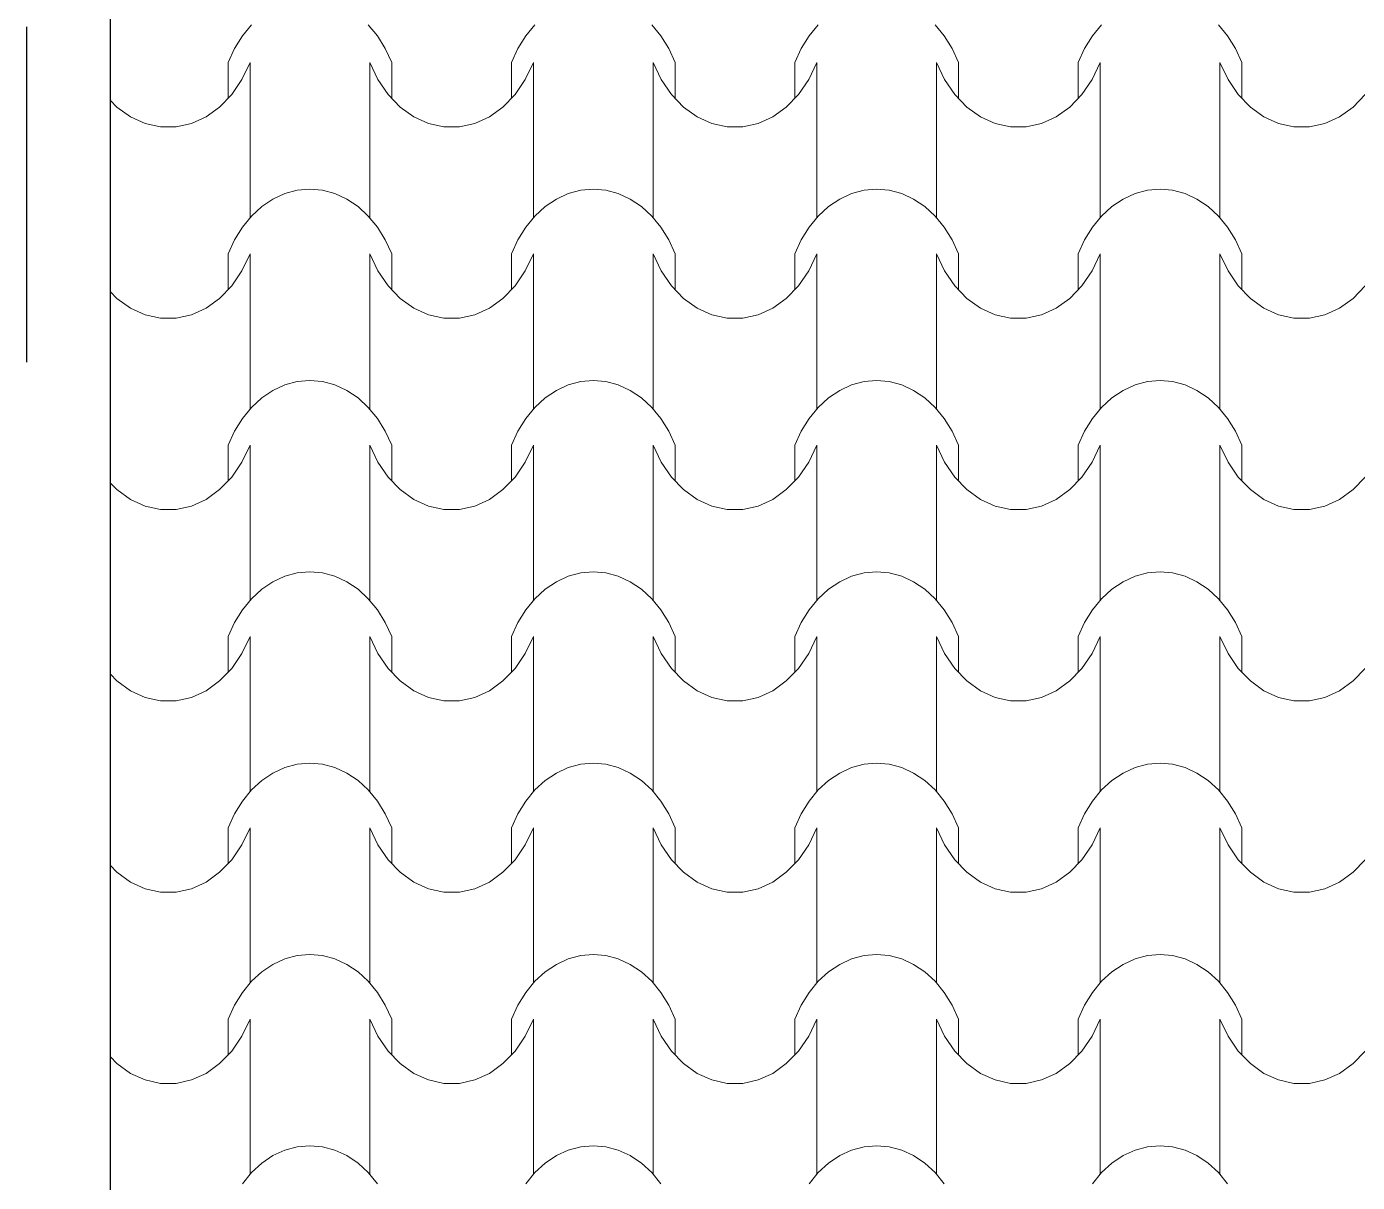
# Model space of a CAD drawing. Header units: millimetres. Extents: x 42452 to 2852333, y -419346 to 834876.
# Drawn here: x 2619226 to 2622399, y 651705 to 654462 of the extents above; entities that cross this region are included whole.
import ezdxf

# ---------------------------------------------------------------- set-up
doc = ezdxf.new("R2010")
doc.units = ezdxf.units.MM
doc.layers.add('M-2 keramitin shtrixi_Ном._пера__21_Pen_No__1', color=7, linetype='Continuous', lineweight=15)
doc.layers.add('memar', color=7, linetype='Continuous', lineweight=25)

# ---------------------------------------------------------------- blocks, each defined once
blk = doc.blocks.new('*X17')
at = {"layer": 'M-2 keramitin shtrixi_Ном._пера__21_Pen_No__1', "color": 7, "linetype": 'Continuous', "lineweight": 15}
for p, q in [((-266599, -1356270.9), (-266577.1, -1356244.3)), ((-266298.8, -1356244.3), (-266277, -1356270.9)), ((-265923.4, -1356270.9), (-265901.6, -1356244.3)), ((-265623.2, -1356244.3), (-265601.4, -1356270.9)), ((-265247.8, -1356270.9), (-265226, -1356244.3)), ((-264947.7, -1356244.3), (-264925.9, -1356270.9)), ((-264572.3, -1356270.9), (-264550.5, -1356244.3)), ((-264272.1, -1356244.3), (-264250.3, -1356270.9)), ((-266617.7, -1356301.1), (-266599, -1356270.9)), ((-266277, -1356270.9), (-266258.2, -1356301.1)), ((-265942.1, -1356301.1), (-265923.4, -1356270.9)), ((-265601.4, -1356270.9), (-265582.7, -1356301.1)), ((-265266.6, -1356301.1), (-265247.8, -1356270.9)), ((-264925.9, -1356270.9), (-264907.1, -1356301.1)), ((-264591, -1356301.1), (-264572.3, -1356270.9)), ((-264250.3, -1356270.9), (-264231.6, -1356301.1)), ((-266633, -1356334.4), (-266617.7, -1356301.1)), ((-266258.2, -1356301.1), (-266243, -1356334.4)), ((-265957.4, -1356334.4), (-265942.1, -1356301.1)), ((-265582.7, -1356301.1), (-265567.4, -1356334.4)), ((-265281.9, -1356334.4), (-265266.6, -1356301.1)), ((-264907.1, -1356301.1), (-264891.8, -1356334.4)), ((-264606.3, -1356334.4), (-264591, -1356301.1)), ((-264231.6, -1356301.1), (-264216.3, -1356334.4)), ((-266633, -1356419.4), (-266633, -1356334.4)), ((-266580.7, -1356334.4), (-266600.1, -1356374.9)), ((-266580.7, -1356519.4), (-266580.7, -1356334.4)), ((-266295.2, -1356519.4), (-266295.2, -1356334.4)), ((-266275.9, -1356374.9), (-266295.2, -1356334.4)), ((-266243, -1356419.4), (-266243, -1356334.4)), ((-265957.4, -1356419.4), (-265957.4, -1356334.4)), ((-265905.2, -1356334.4), (-265924.5, -1356374.9)), ((-265905.2, -1356519.4), (-265905.2, -1356334.4)), ((-265619.6, -1356519.4), (-265619.6, -1356334.4)), ((-265600.3, -1356374.9), (-265619.6, -1356334.4)), ((-265567.4, -1356419.4), (-265567.4, -1356334.4)), ((-265281.9, -1356419.4), (-265281.9, -1356334.4)), ((-265229.6, -1356334.4), (-265248.9, -1356374.9)), ((-265229.6, -1356519.4), (-265229.6, -1356334.4)), ((-264944.1, -1356519.4), (-264944.1, -1356334.4)), ((-264924.8, -1356374.9), (-264944.1, -1356334.4)), ((-264891.8, -1356419.4), (-264891.8, -1356334.4)), ((-264606.3, -1356419.4), (-264606.3, -1356334.4)), ((-264554.1, -1356334.4), (-264573.4, -1356374.9)), ((-264554.1, -1356519.4), (-264554.1, -1356334.4)), ((-264268.5, -1356519.4), (-264268.5, -1356334.4)), ((-264249.2, -1356374.9), (-264268.5, -1356334.4)), ((-264216.3, -1356419.4), (-264216.3, -1356334.4)), ((-266600.1, -1356374.9), (-266624.5, -1356410.6)), ((-266251.5, -1356410.6), (-266275.9, -1356374.9)), ((-265924.5, -1356374.9), (-265948.9, -1356410.6)), ((-265575.9, -1356410.6), (-265600.3, -1356374.9)), ((-265248.9, -1356374.9), (-265273.4, -1356410.6)), ((-264900.4, -1356410.6), (-264924.8, -1356374.9)), ((-264573.4, -1356374.9), (-264597.8, -1356410.6)), ((-264224.8, -1356410.6), (-264249.2, -1356374.9)), ((-266898.2, -1356440.5), (-266913.4, -1356424.7)), ((-266624.5, -1356410.6), (-266653.3, -1356440.5)), ((-266222.7, -1356440.5), (-266251.5, -1356410.6)), ((-265948.9, -1356410.6), (-265977.7, -1356440.5)), ((-265547.1, -1356440.5), (-265575.9, -1356410.6)), ((-265273.4, -1356410.6), (-265302.2, -1356440.5)), ((-264871.5, -1356440.5), (-264900.4, -1356410.6)), ((-264597.8, -1356410.6), (-264626.6, -1356440.5)), ((-264196, -1356440.5), (-264224.8, -1356410.6)), ((-263922.2, -1356410.6), (-263951, -1356440.5)), ((-266865.9, -1356463.7), (-266898.2, -1356440.5)), ((-266830.9, -1356479.6), (-266865.9, -1356463.7)), ((-266685.6, -1356463.7), (-266720.6, -1356479.6)), ((-266653.3, -1356440.5), (-266685.6, -1356463.7)), ((-266190.3, -1356463.7), (-266222.7, -1356440.5)), ((-266155.3, -1356479.6), (-266190.3, -1356463.7)), ((-266010.1, -1356463.7), (-266045.1, -1356479.6)), ((-265977.7, -1356440.5), (-266010.1, -1356463.7)), ((-265514.7, -1356463.7), (-265547.1, -1356440.5)), ((-265479.8, -1356479.6), (-265514.7, -1356463.7)), ((-265334.5, -1356463.7), (-265369.5, -1356479.6)), ((-265302.2, -1356440.5), (-265334.5, -1356463.7)), ((-264839.2, -1356463.7), (-264871.5, -1356440.5)), ((-264804.2, -1356479.6), (-264839.2, -1356463.7)), ((-264659, -1356463.7), (-264693.9, -1356479.6)), ((-264626.6, -1356440.5), (-264659, -1356463.7)), ((-264163.6, -1356463.7), (-264196, -1356440.5)), ((-264128.6, -1356479.6), (-264163.6, -1356463.7)), ((-263983.4, -1356463.7), (-264018.4, -1356479.6)), ((-263951, -1356440.5), (-263983.4, -1356463.7)), ((-266794.3, -1356487.7), (-266830.9, -1356479.6)), ((-266775.7, -1356487.7), (-266794.3, -1356487.7)), ((-266757.2, -1356487.7), (-266775.7, -1356487.7)), ((-266720.6, -1356479.6), (-266757.2, -1356487.7)), ((-266118.7, -1356487.7), (-266155.3, -1356479.6)), ((-266100.2, -1356487.7), (-266118.7, -1356487.7)), ((-266081.6, -1356487.7), (-266100.2, -1356487.7)), ((-266045.1, -1356479.6), (-266081.6, -1356487.7)), ((-265443.2, -1356487.7), (-265479.8, -1356479.6)), ((-265424.6, -1356487.7), (-265443.2, -1356487.7)), ((-265406.1, -1356487.7), (-265424.6, -1356487.7)), ((-265369.5, -1356479.6), (-265406.1, -1356487.7)), ((-264767.6, -1356487.7), (-264804.2, -1356479.6)), ((-264749.1, -1356487.7), (-264767.6, -1356487.7)), ((-264730.5, -1356487.7), (-264749.1, -1356487.7)), ((-264693.9, -1356479.6), (-264730.5, -1356487.7)), ((-264092.1, -1356487.7), (-264128.6, -1356479.6)), ((-264073.5, -1356487.7), (-264092.1, -1356487.7)), ((-264055, -1356487.7), (-264073.5, -1356487.7)), ((-264018.4, -1356479.6), (-264055, -1356487.7)), ((-266580.7, -1356704.5), (-266580.7, -1356519.4)), ((-266295.2, -1356704.5), (-266295.2, -1356519.4)), ((-265905.2, -1356704.5), (-265905.2, -1356519.4)), ((-265619.6, -1356704.5), (-265619.6, -1356519.4)), ((-265229.6, -1356704.5), (-265229.6, -1356519.4)), ((-264944.1, -1356704.5), (-264944.1, -1356519.4)), ((-264554.1, -1356704.5), (-264554.1, -1356519.4)), ((-264268.5, -1356704.5), (-264268.5, -1356519.4)), ((-266552.7, -1356678.1), (-266526, -1356660.1)), ((-266526, -1356660.1), (-266497.6, -1356647)), ((-266497.6, -1356647), (-266468.1, -1356639.1)), ((-266468.1, -1356639.1), (-266438, -1356636.4)), ((-266438, -1356636.4), (-266407.9, -1356639.1)), ((-266407.9, -1356639.1), (-266378.4, -1356647)), ((-266378.4, -1356647), (-266350, -1356660.1)), ((-266350, -1356660.1), (-266323.3, -1356678.1)), ((-265877.1, -1356678.1), (-265850.4, -1356660.1)), ((-265850.4, -1356660.1), (-265822, -1356647)), ((-265822, -1356647), (-265792.5, -1356639.1)), ((-265792.5, -1356639.1), (-265762.4, -1356636.4)), ((-265762.4, -1356636.4), (-265732.3, -1356639.1)), ((-265732.3, -1356639.1), (-265702.8, -1356647)), ((-265702.8, -1356647), (-265674.4, -1356660.1)), ((-265674.4, -1356660.1), (-265647.7, -1356678.1)), ((-265201.5, -1356678.1), (-265174.8, -1356660.1)), ((-265174.8, -1356660.1), (-265146.5, -1356647)), ((-265146.5, -1356647), (-265116.9, -1356639.1)), ((-265116.9, -1356639.1), (-265086.9, -1356636.4)), ((-265086.9, -1356636.4), (-265056.8, -1356639.1)), ((-265056.8, -1356639.1), (-265027.2, -1356647)), ((-265027.2, -1356647), (-264998.9, -1356660.1)), ((-264998.9, -1356660.1), (-264972.2, -1356678.1)), ((-264526, -1356678.1), (-264499.3, -1356660.1)), ((-264499.3, -1356660.1), (-264470.9, -1356647)), ((-264470.9, -1356647), (-264441.4, -1356639.1)), ((-264441.4, -1356639.1), (-264411.3, -1356636.4)), ((-264411.3, -1356636.4), (-264381.2, -1356639.1)), ((-264381.2, -1356639.1), (-264351.7, -1356647)), ((-264351.7, -1356647), (-264323.3, -1356660.1)), ((-264323.3, -1356660.1), (-264296.6, -1356678.1)), ((-266577.1, -1356700.6), (-266552.7, -1356678.1)), ((-266323.3, -1356678.1), (-266298.8, -1356700.6)), ((-265901.6, -1356700.6), (-265877.1, -1356678.1)), ((-265647.7, -1356678.1), (-265623.2, -1356700.6)), ((-265226, -1356700.6), (-265201.5, -1356678.1)), ((-264972.2, -1356678.1), (-264947.7, -1356700.6)), ((-264550.5, -1356700.6), (-264526, -1356678.1)), ((-264296.6, -1356678.1), (-264272.1, -1356700.6)), ((-266599, -1356727.2), (-266577.1, -1356700.6)), ((-266298.8, -1356700.6), (-266277, -1356727.2)), ((-265923.4, -1356727.2), (-265901.6, -1356700.6)), ((-265623.2, -1356700.6), (-265601.4, -1356727.2)), ((-265247.8, -1356727.2), (-265226, -1356700.6)), ((-264947.7, -1356700.6), (-264925.9, -1356727.2)), ((-264572.3, -1356727.2), (-264550.5, -1356700.6)), ((-264272.1, -1356700.6), (-264250.3, -1356727.2)), ((-266617.7, -1356757.5), (-266599, -1356727.2)), ((-266277, -1356727.2), (-266258.2, -1356757.5)), ((-265942.1, -1356757.5), (-265923.4, -1356727.2)), ((-265601.4, -1356727.2), (-265582.7, -1356757.5)), ((-265266.6, -1356757.5), (-265247.8, -1356727.2)), ((-264925.9, -1356727.2), (-264907.1, -1356757.5)), ((-264591, -1356757.5), (-264572.3, -1356727.2)), ((-264250.3, -1356727.2), (-264231.6, -1356757.5)), ((-266633, -1356790.7), (-266617.7, -1356757.5)), ((-266258.2, -1356757.5), (-266243, -1356790.7)), ((-265957.4, -1356790.7), (-265942.1, -1356757.5)), ((-265582.7, -1356757.5), (-265567.4, -1356790.7)), ((-265281.9, -1356790.7), (-265266.6, -1356757.5)), ((-264907.1, -1356757.5), (-264891.8, -1356790.7)), ((-264606.3, -1356790.7), (-264591, -1356757.5)), ((-264231.6, -1356757.5), (-264216.3, -1356790.7)), ((-266633, -1356875.8), (-266633, -1356790.7)), ((-266580.7, -1356790.7), (-266600.1, -1356831.2)), ((-266580.7, -1356975.8), (-266580.7, -1356790.7)), ((-266295.2, -1356975.8), (-266295.2, -1356790.7)), ((-266275.9, -1356831.2), (-266295.2, -1356790.7)), ((-266243, -1356875.8), (-266243, -1356790.7)), ((-265957.4, -1356875.8), (-265957.4, -1356790.7)), ((-265905.2, -1356790.7), (-265924.5, -1356831.2)), ((-265905.2, -1356975.8), (-265905.2, -1356790.7)), ((-265619.6, -1356975.8), (-265619.6, -1356790.7)), ((-265600.3, -1356831.2), (-265619.6, -1356790.7)), ((-265567.4, -1356875.8), (-265567.4, -1356790.7)), ((-265281.9, -1356875.8), (-265281.9, -1356790.7)), ((-265229.6, -1356790.7), (-265248.9, -1356831.2)), ((-265229.6, -1356975.8), (-265229.6, -1356790.7)), ((-264944.1, -1356975.8), (-264944.1, -1356790.7)), ((-264924.8, -1356831.2), (-264944.1, -1356790.7)), ((-264891.8, -1356875.8), (-264891.8, -1356790.7)), ((-264606.3, -1356875.8), (-264606.3, -1356790.7)), ((-264554.1, -1356790.7), (-264573.4, -1356831.2)), ((-264554.1, -1356975.8), (-264554.1, -1356790.7)), ((-264268.5, -1356975.8), (-264268.5, -1356790.7)), ((-264249.2, -1356831.2), (-264268.5, -1356790.7)), ((-264216.3, -1356875.8), (-264216.3, -1356790.7)), ((-266600.1, -1356831.2), (-266624.5, -1356866.9)), ((-266251.5, -1356866.9), (-266275.9, -1356831.2)), ((-265924.5, -1356831.2), (-265948.9, -1356866.9)), ((-265575.9, -1356866.9), (-265600.3, -1356831.2)), ((-265248.9, -1356831.2), (-265273.4, -1356866.9)), ((-264900.4, -1356866.9), (-264924.8, -1356831.2)), ((-264573.4, -1356831.2), (-264597.8, -1356866.9)), ((-264224.8, -1356866.9), (-264249.2, -1356831.2)), ((-266898.2, -1356896.9), (-266913.4, -1356881.1)), ((-266624.5, -1356866.9), (-266653.3, -1356896.9)), ((-266222.7, -1356896.9), (-266251.5, -1356866.9)), ((-265948.9, -1356866.9), (-265977.7, -1356896.9)), ((-265547.1, -1356896.9), (-265575.9, -1356866.9)), ((-265273.4, -1356866.9), (-265302.2, -1356896.9)), ((-264871.5, -1356896.9), (-264900.4, -1356866.9)), ((-264597.8, -1356866.9), (-264626.6, -1356896.9)), ((-264196, -1356896.9), (-264224.8, -1356866.9)), ((-263922.2, -1356866.9), (-263951, -1356896.9)), ((-266865.9, -1356920.1), (-266898.2, -1356896.9)), ((-266653.3, -1356896.9), (-266685.6, -1356920.1)), ((-266190.3, -1356920.1), (-266222.7, -1356896.9)), ((-265977.7, -1356896.9), (-266010.1, -1356920.1)), ((-265514.7, -1356920.1), (-265547.1, -1356896.9)), ((-265302.2, -1356896.9), (-265334.5, -1356920.1)), ((-264839.2, -1356920.1), (-264871.5, -1356896.9)), ((-264626.6, -1356896.9), (-264659, -1356920.1)), ((-264163.6, -1356920.1), (-264196, -1356896.9)), ((-263951, -1356896.9), (-263983.4, -1356920.1)), ((-266830.9, -1356936), (-266865.9, -1356920.1)), ((-266794.3, -1356944), (-266830.9, -1356936)), ((-266775.7, -1356944), (-266794.3, -1356944)), ((-266757.2, -1356944), (-266775.7, -1356944)), ((-266720.6, -1356936), (-266757.2, -1356944)), ((-266685.6, -1356920.1), (-266720.6, -1356936)), ((-266155.3, -1356936), (-266190.3, -1356920.1)), ((-266118.7, -1356944), (-266155.3, -1356936)), ((-266100.2, -1356944), (-266118.7, -1356944)), ((-266081.6, -1356944), (-266100.2, -1356944)), ((-266045.1, -1356936), (-266081.6, -1356944)), ((-266010.1, -1356920.1), (-266045.1, -1356936)), ((-265479.8, -1356936), (-265514.7, -1356920.1)), ((-265443.2, -1356944), (-265479.8, -1356936)), ((-265424.6, -1356944), (-265443.2, -1356944)), ((-265406.1, -1356944), (-265424.6, -1356944)), ((-265369.5, -1356936), (-265406.1, -1356944)), ((-265334.5, -1356920.1), (-265369.5, -1356936)), ((-264804.2, -1356936), (-264839.2, -1356920.1)), ((-264767.6, -1356944), (-264804.2, -1356936)), ((-264749.1, -1356944), (-264767.6, -1356944)), ((-264730.5, -1356944), (-264749.1, -1356944)), ((-264693.9, -1356936), (-264730.5, -1356944)), ((-264659, -1356920.1), (-264693.9, -1356936)), ((-264128.6, -1356936), (-264163.6, -1356920.1)), ((-264092.1, -1356944), (-264128.6, -1356936)), ((-264073.5, -1356944), (-264092.1, -1356944)), ((-264055, -1356944), (-264073.5, -1356944)), ((-264018.4, -1356936), (-264055, -1356944)), ((-263983.4, -1356920.1), (-264018.4, -1356936)), ((-266580.7, -1357160.8), (-266580.7, -1356975.8)), ((-266295.2, -1357160.8), (-266295.2, -1356975.8)), ((-265905.2, -1357160.8), (-265905.2, -1356975.8)), ((-265619.6, -1357160.8), (-265619.6, -1356975.8)), ((-265229.6, -1357160.8), (-265229.6, -1356975.8)), ((-264944.1, -1357160.8), (-264944.1, -1356975.8)), ((-264554.1, -1357160.8), (-264554.1, -1356975.8)), ((-264268.5, -1357160.8), (-264268.5, -1356975.8)), ((-266526, -1357116.5), (-266497.6, -1357103.4)), ((-266497.6, -1357103.4), (-266468.1, -1357095.4)), ((-266468.1, -1357095.4), (-266438, -1357092.7)), ((-266438, -1357092.7), (-266407.9, -1357095.4)), ((-266407.9, -1357095.4), (-266378.4, -1357103.4)), ((-266378.4, -1357103.4), (-266350, -1357116.5)), ((-265850.4, -1357116.5), (-265822, -1357103.4)), ((-265822, -1357103.4), (-265792.5, -1357095.4)), ((-265792.5, -1357095.4), (-265762.4, -1357092.7)), ((-265762.4, -1357092.7), (-265732.3, -1357095.4)), ((-265732.3, -1357095.4), (-265702.8, -1357103.4)), ((-265702.8, -1357103.4), (-265674.4, -1357116.5)), ((-265174.8, -1357116.5), (-265146.5, -1357103.4)), ((-265146.5, -1357103.4), (-265116.9, -1357095.4)), ((-265116.9, -1357095.4), (-265086.9, -1357092.7)), ((-265086.9, -1357092.7), (-265056.8, -1357095.4)), ((-265056.8, -1357095.4), (-265027.2, -1357103.4)), ((-265027.2, -1357103.4), (-264998.9, -1357116.5)), ((-264499.3, -1357116.5), (-264470.9, -1357103.4)), ((-264470.9, -1357103.4), (-264441.4, -1357095.4)), ((-264441.4, -1357095.4), (-264411.3, -1357092.7)), ((-264411.3, -1357092.7), (-264381.2, -1357095.4)), ((-264381.2, -1357095.4), (-264351.7, -1357103.4)), ((-264351.7, -1357103.4), (-264323.3, -1357116.5)), ((-266577.1, -1357157), (-266552.7, -1357134.4)), ((-266552.7, -1357134.4), (-266526, -1357116.5)), ((-266350, -1357116.5), (-266323.3, -1357134.4)), ((-266323.3, -1357134.4), (-266298.8, -1357157)), ((-265901.6, -1357157), (-265877.1, -1357134.4)), ((-265877.1, -1357134.4), (-265850.4, -1357116.5)), ((-265674.4, -1357116.5), (-265647.7, -1357134.4)), ((-265647.7, -1357134.4), (-265623.2, -1357157)), ((-265226, -1357157), (-265201.5, -1357134.4)), ((-265201.5, -1357134.4), (-265174.8, -1357116.5)), ((-264998.9, -1357116.5), (-264972.2, -1357134.4)), ((-264972.2, -1357134.4), (-264947.7, -1357157)), ((-264550.5, -1357157), (-264526, -1357134.4)), ((-264526, -1357134.4), (-264499.3, -1357116.5)), ((-264323.3, -1357116.5), (-264296.6, -1357134.4)), ((-264296.6, -1357134.4), (-264272.1, -1357157)), ((-266599, -1357183.6), (-266577.1, -1357157)), ((-266298.8, -1357157), (-266277, -1357183.6)), ((-265923.4, -1357183.6), (-265901.6, -1357157)), ((-265623.2, -1357157), (-265601.4, -1357183.6)), ((-265247.8, -1357183.6), (-265226, -1357157)), ((-264947.7, -1357157), (-264925.9, -1357183.6)), ((-264572.3, -1357183.6), (-264550.5, -1357157)), ((-264272.1, -1357157), (-264250.3, -1357183.6)), ((-266617.7, -1357213.8), (-266599, -1357183.6)), ((-266277, -1357183.6), (-266258.2, -1357213.8)), ((-265942.1, -1357213.8), (-265923.4, -1357183.6)), ((-265601.4, -1357183.6), (-265582.7, -1357213.8)), ((-265266.6, -1357213.8), (-265247.8, -1357183.6)), ((-264925.9, -1357183.6), (-264907.1, -1357213.8)), ((-264591, -1357213.8), (-264572.3, -1357183.6)), ((-264250.3, -1357183.6), (-264231.6, -1357213.8)), ((-266633, -1357247), (-266617.7, -1357213.8)), ((-266258.2, -1357213.8), (-266243, -1357247)), ((-265957.4, -1357247), (-265942.1, -1357213.8)), ((-265582.7, -1357213.8), (-265567.4, -1357247)), ((-265281.9, -1357247), (-265266.6, -1357213.8)), ((-264907.1, -1357213.8), (-264891.8, -1357247)), ((-264606.3, -1357247), (-264591, -1357213.8)), ((-264231.6, -1357213.8), (-264216.3, -1357247)), ((-266633, -1357332.1), (-266633, -1357247)), ((-266580.7, -1357247), (-266600.1, -1357287.6)), ((-266580.7, -1357432.1), (-266580.7, -1357247)), ((-266295.2, -1357432.1), (-266295.2, -1357247)), ((-266275.9, -1357287.6), (-266295.2, -1357247)), ((-266243, -1357332.1), (-266243, -1357247)), ((-265957.4, -1357332.1), (-265957.4, -1357247)), ((-265905.2, -1357247), (-265924.5, -1357287.6)), ((-265905.2, -1357432.1), (-265905.2, -1357247)), ((-265619.6, -1357432.1), (-265619.6, -1357247)), ((-265600.3, -1357287.6), (-265619.6, -1357247)), ((-265567.4, -1357332.1), (-265567.4, -1357247)), ((-265281.9, -1357332.1), (-265281.9, -1357247)), ((-265229.6, -1357247), (-265248.9, -1357287.6)), ((-265229.6, -1357432.1), (-265229.6, -1357247)), ((-264944.1, -1357432.1), (-264944.1, -1357247)), ((-264924.8, -1357287.6), (-264944.1, -1357247)), ((-264891.8, -1357332.1), (-264891.8, -1357247)), ((-264606.3, -1357332.1), (-264606.3, -1357247)), ((-264554.1, -1357247), (-264573.4, -1357287.6)), ((-264554.1, -1357432.1), (-264554.1, -1357247)), ((-264268.5, -1357432.1), (-264268.5, -1357247)), ((-264249.2, -1357287.6), (-264268.5, -1357247)), ((-264216.3, -1357332.1), (-264216.3, -1357247)), ((-266600.1, -1357287.6), (-266624.5, -1357323.3)), ((-266251.5, -1357323.3), (-266275.9, -1357287.6)), ((-265924.5, -1357287.6), (-265948.9, -1357323.3)), ((-265575.9, -1357323.3), (-265600.3, -1357287.6)), ((-265248.9, -1357287.6), (-265273.4, -1357323.3)), ((-264900.4, -1357323.3), (-264924.8, -1357287.6)), ((-264573.4, -1357287.6), (-264597.8, -1357323.3)), ((-264224.8, -1357323.3), (-264249.2, -1357287.6)), ((-266624.5, -1357323.3), (-266653.3, -1357353.2)), ((-266222.7, -1357353.2), (-266251.5, -1357323.3)), ((-265948.9, -1357323.3), (-265977.7, -1357353.2)), ((-265547.1, -1357353.2), (-265575.9, -1357323.3)), ((-265273.4, -1357323.3), (-265302.2, -1357353.2)), ((-264871.5, -1357353.2), (-264900.4, -1357323.3)), ((-264597.8, -1357323.3), (-264626.6, -1357353.2)), ((-264196, -1357353.2), (-264224.8, -1357323.3)), ((-263922.2, -1357323.3), (-263951, -1357353.2)), ((-266898.2, -1357353.2), (-266913.4, -1357337.4)), ((-266865.9, -1357376.4), (-266898.2, -1357353.2)), ((-266653.3, -1357353.2), (-266685.6, -1357376.4)), ((-266190.3, -1357376.4), (-266222.7, -1357353.2)), ((-265977.7, -1357353.2), (-266010.1, -1357376.4)), ((-265514.7, -1357376.4), (-265547.1, -1357353.2)), ((-265302.2, -1357353.2), (-265334.5, -1357376.4)), ((-264839.2, -1357376.4), (-264871.5, -1357353.2)), ((-264626.6, -1357353.2), (-264659, -1357376.4)), ((-264163.6, -1357376.4), (-264196, -1357353.2)), ((-263951, -1357353.2), (-263983.4, -1357376.4)), ((-266830.9, -1357392.3), (-266865.9, -1357376.4)), ((-266685.6, -1357376.4), (-266720.6, -1357392.3)), ((-266155.3, -1357392.3), (-266190.3, -1357376.4)), ((-266010.1, -1357376.4), (-266045.1, -1357392.3)), ((-265479.8, -1357392.3), (-265514.7, -1357376.4)), ((-265334.5, -1357376.4), (-265369.5, -1357392.3)), ((-264804.2, -1357392.3), (-264839.2, -1357376.4)), ((-264659, -1357376.4), (-264693.9, -1357392.3)), ((-264128.6, -1357392.3), (-264163.6, -1357376.4)), ((-263983.4, -1357376.4), (-264018.4, -1357392.3)), ((-266794.3, -1357400.4), (-266830.9, -1357392.3)), ((-266775.7, -1357400.4), (-266794.3, -1357400.4)), ((-266757.2, -1357400.4), (-266775.7, -1357400.4)), ((-266720.6, -1357392.3), (-266757.2, -1357400.4)), ((-266118.7, -1357400.4), (-266155.3, -1357392.3)), ((-266100.2, -1357400.4), (-266118.7, -1357400.4)), ((-266081.6, -1357400.4), (-266100.2, -1357400.4)), ((-266045.1, -1357392.3), (-266081.6, -1357400.4)), ((-265443.2, -1357400.4), (-265479.8, -1357392.3)), ((-265424.6, -1357400.4), (-265443.2, -1357400.4)), ((-265406.1, -1357400.4), (-265424.6, -1357400.4)), ((-265369.5, -1357392.3), (-265406.1, -1357400.4)), ((-264767.6, -1357400.4), (-264804.2, -1357392.3)), ((-264749.1, -1357400.4), (-264767.6, -1357400.4)), ((-264730.5, -1357400.4), (-264749.1, -1357400.4)), ((-264693.9, -1357392.3), (-264730.5, -1357400.4)), ((-264092.1, -1357400.4), (-264128.6, -1357392.3)), ((-264073.5, -1357400.4), (-264092.1, -1357400.4)), ((-264055, -1357400.4), (-264073.5, -1357400.4)), ((-264018.4, -1357392.3), (-264055, -1357400.4)), ((-266580.7, -1357617.2), (-266580.7, -1357432.1)), ((-266295.2, -1357617.2), (-266295.2, -1357432.1)), ((-265905.2, -1357617.2), (-265905.2, -1357432.1)), ((-265619.6, -1357617.2), (-265619.6, -1357432.1)), ((-265229.6, -1357617.2), (-265229.6, -1357432.1)), ((-264944.1, -1357617.2), (-264944.1, -1357432.1)), ((-264554.1, -1357617.2), (-264554.1, -1357432.1)), ((-264268.5, -1357617.2), (-264268.5, -1357432.1)), ((-266468.1, -1357551.7), (-266438, -1357549.1)), ((-266438, -1357549.1), (-266407.9, -1357551.7)), ((-265792.5, -1357551.7), (-265762.4, -1357549.1)), ((-265762.4, -1357549.1), (-265732.3, -1357551.7)), ((-265116.9, -1357551.7), (-265086.9, -1357549.1)), ((-265086.9, -1357549.1), (-265056.8, -1357551.7)), ((-264441.4, -1357551.7), (-264411.3, -1357549.1)), ((-264411.3, -1357549.1), (-264381.2, -1357551.7)), ((-266552.7, -1357590.8), (-266526, -1357572.8)), ((-266526, -1357572.8), (-266497.6, -1357559.7)), ((-266497.6, -1357559.7), (-266468.1, -1357551.7)), ((-266407.9, -1357551.7), (-266378.4, -1357559.7)), ((-266378.4, -1357559.7), (-266350, -1357572.8)), ((-266350, -1357572.8), (-266323.3, -1357590.8)), ((-265877.1, -1357590.8), (-265850.4, -1357572.8)), ((-265850.4, -1357572.8), (-265822, -1357559.7)), ((-265822, -1357559.7), (-265792.5, -1357551.7)), ((-265732.3, -1357551.7), (-265702.8, -1357559.7)), ((-265702.8, -1357559.7), (-265674.4, -1357572.8)), ((-265674.4, -1357572.8), (-265647.7, -1357590.8)), ((-265201.5, -1357590.8), (-265174.8, -1357572.8)), ((-265174.8, -1357572.8), (-265146.5, -1357559.7)), ((-265146.5, -1357559.7), (-265116.9, -1357551.7)), ((-265056.8, -1357551.7), (-265027.2, -1357559.7)), ((-265027.2, -1357559.7), (-264998.9, -1357572.8)), ((-264998.9, -1357572.8), (-264972.2, -1357590.8)), ((-264526, -1357590.8), (-264499.3, -1357572.8)), ((-264499.3, -1357572.8), (-264470.9, -1357559.7)), ((-264470.9, -1357559.7), (-264441.4, -1357551.7)), ((-264381.2, -1357551.7), (-264351.7, -1357559.7)), ((-264351.7, -1357559.7), (-264323.3, -1357572.8)), ((-264323.3, -1357572.8), (-264296.6, -1357590.8)), ((-266599, -1357639.9), (-266577.1, -1357613.3)), ((-266577.1, -1357613.3), (-266552.7, -1357590.8)), ((-266323.3, -1357590.8), (-266298.8, -1357613.3)), ((-266298.8, -1357613.3), (-266277, -1357639.9)), ((-265923.4, -1357639.9), (-265901.6, -1357613.3)), ((-265901.6, -1357613.3), (-265877.1, -1357590.8)), ((-265647.7, -1357590.8), (-265623.2, -1357613.3)), ((-265623.2, -1357613.3), (-265601.4, -1357639.9)), ((-265247.8, -1357639.9), (-265226, -1357613.3)), ((-265226, -1357613.3), (-265201.5, -1357590.8)), ((-264972.2, -1357590.8), (-264947.7, -1357613.3)), ((-264947.7, -1357613.3), (-264925.9, -1357639.9)), ((-264572.3, -1357639.9), (-264550.5, -1357613.3)), ((-264550.5, -1357613.3), (-264526, -1357590.8)), ((-264296.6, -1357590.8), (-264272.1, -1357613.3)), ((-264272.1, -1357613.3), (-264250.3, -1357639.9)), ((-266617.7, -1357670.2), (-266599, -1357639.9)), ((-266277, -1357639.9), (-266258.2, -1357670.2)), ((-265942.1, -1357670.2), (-265923.4, -1357639.9)), ((-265601.4, -1357639.9), (-265582.7, -1357670.2)), ((-265266.6, -1357670.2), (-265247.8, -1357639.9)), ((-264925.9, -1357639.9), (-264907.1, -1357670.2)), ((-264591, -1357670.2), (-264572.3, -1357639.9)), ((-264250.3, -1357639.9), (-264231.6, -1357670.2)), ((-266633, -1357703.4), (-266617.7, -1357670.2)), ((-266258.2, -1357670.2), (-266243, -1357703.4)), ((-265957.4, -1357703.4), (-265942.1, -1357670.2)), ((-265582.7, -1357670.2), (-265567.4, -1357703.4)), ((-265281.9, -1357703.4), (-265266.6, -1357670.2)), ((-264907.1, -1357670.2), (-264891.8, -1357703.4)), ((-264606.3, -1357703.4), (-264591, -1357670.2)), ((-264231.6, -1357670.2), (-264216.3, -1357703.4)), ((-266633, -1357788.5), (-266633, -1357703.4)), ((-266580.7, -1357703.4), (-266600.1, -1357743.9)), ((-266580.7, -1357888.5), (-266580.7, -1357703.4)), ((-266295.2, -1357888.5), (-266295.2, -1357703.4)), ((-266275.9, -1357743.9), (-266295.2, -1357703.4)), ((-266243, -1357788.5), (-266243, -1357703.4)), ((-265957.4, -1357788.5), (-265957.4, -1357703.4)), ((-265905.2, -1357703.4), (-265924.5, -1357743.9)), ((-265905.2, -1357888.5), (-265905.2, -1357703.4)), ((-265619.6, -1357888.5), (-265619.6, -1357703.4)), ((-265600.3, -1357743.9), (-265619.6, -1357703.4)), ((-265567.4, -1357788.5), (-265567.4, -1357703.4)), ((-265281.9, -1357788.5), (-265281.9, -1357703.4)), ((-265229.6, -1357703.4), (-265248.9, -1357743.9)), ((-265229.6, -1357888.5), (-265229.6, -1357703.4)), ((-264944.1, -1357888.5), (-264944.1, -1357703.4)), ((-264924.8, -1357743.9), (-264944.1, -1357703.4)), ((-264891.8, -1357788.5), (-264891.8, -1357703.4)), ((-264606.3, -1357788.5), (-264606.3, -1357703.4)), ((-264554.1, -1357703.4), (-264573.4, -1357743.9)), ((-264554.1, -1357888.5), (-264554.1, -1357703.4)), ((-264268.5, -1357888.5), (-264268.5, -1357703.4)), ((-264249.2, -1357743.9), (-264268.5, -1357703.4)), ((-264216.3, -1357788.5), (-264216.3, -1357703.4)), ((-266600.1, -1357743.9), (-266624.5, -1357779.6)), ((-266251.5, -1357779.6), (-266275.9, -1357743.9)), ((-265924.5, -1357743.9), (-265948.9, -1357779.6)), ((-265575.9, -1357779.6), (-265600.3, -1357743.9)), ((-265248.9, -1357743.9), (-265273.4, -1357779.6)), ((-264900.4, -1357779.6), (-264924.8, -1357743.9)), ((-264573.4, -1357743.9), (-264597.8, -1357779.6)), ((-264224.8, -1357779.6), (-264249.2, -1357743.9)), ((-266898.2, -1357809.5), (-266913.4, -1357793.7)), ((-266624.5, -1357779.6), (-266653.3, -1357809.5)), ((-266222.7, -1357809.5), (-266251.5, -1357779.6)), ((-265948.9, -1357779.6), (-265977.7, -1357809.5)), ((-265547.1, -1357809.5), (-265575.9, -1357779.6)), ((-265273.4, -1357779.6), (-265302.2, -1357809.5)), ((-264871.5, -1357809.5), (-264900.4, -1357779.6)), ((-264597.8, -1357779.6), (-264626.6, -1357809.5)), ((-264196, -1357809.5), (-264224.8, -1357779.6)), ((-263922.2, -1357779.6), (-263951, -1357809.5)), ((-266865.9, -1357832.8), (-266898.2, -1357809.5)), ((-266830.9, -1357848.7), (-266865.9, -1357832.8)), ((-266685.6, -1357832.8), (-266720.6, -1357848.7)), ((-266653.3, -1357809.5), (-266685.6, -1357832.8)), ((-266190.3, -1357832.8), (-266222.7, -1357809.5)), ((-266155.3, -1357848.7), (-266190.3, -1357832.8)), ((-266010.1, -1357832.8), (-266045.1, -1357848.7)), ((-265977.7, -1357809.5), (-266010.1, -1357832.8)), ((-265514.7, -1357832.8), (-265547.1, -1357809.5)), ((-265479.8, -1357848.7), (-265514.7, -1357832.8)), ((-265334.5, -1357832.8), (-265369.5, -1357848.7)), ((-265302.2, -1357809.5), (-265334.5, -1357832.8)), ((-264839.2, -1357832.8), (-264871.5, -1357809.5)), ((-264804.2, -1357848.7), (-264839.2, -1357832.8)), ((-264659, -1357832.8), (-264693.9, -1357848.7)), ((-264626.6, -1357809.5), (-264659, -1357832.8)), ((-264163.6, -1357832.8), (-264196, -1357809.5)), ((-264128.6, -1357848.7), (-264163.6, -1357832.8)), ((-263983.4, -1357832.8), (-264018.4, -1357848.7)), ((-263951, -1357809.5), (-263983.4, -1357832.8)), ((-266794.3, -1357856.7), (-266830.9, -1357848.7)), ((-266775.7, -1357856.7), (-266794.3, -1357856.7)), ((-266757.2, -1357856.7), (-266775.7, -1357856.7)), ((-266720.6, -1357848.7), (-266757.2, -1357856.7)), ((-266118.7, -1357856.7), (-266155.3, -1357848.7)), ((-266100.2, -1357856.7), (-266118.7, -1357856.7)), ((-266081.6, -1357856.7), (-266100.2, -1357856.7)), ((-266045.1, -1357848.7), (-266081.6, -1357856.7)), ((-265443.2, -1357856.7), (-265479.8, -1357848.7)), ((-265424.6, -1357856.7), (-265443.2, -1357856.7)), ((-265406.1, -1357856.7), (-265424.6, -1357856.7)), ((-265369.5, -1357848.7), (-265406.1, -1357856.7)), ((-264767.6, -1357856.7), (-264804.2, -1357848.7)), ((-264749.1, -1357856.7), (-264767.6, -1357856.7)), ((-264730.5, -1357856.7), (-264749.1, -1357856.7)), ((-264693.9, -1357848.7), (-264730.5, -1357856.7)), ((-264092.1, -1357856.7), (-264128.6, -1357848.7)), ((-264073.5, -1357856.7), (-264092.1, -1357856.7)), ((-264055, -1357856.7), (-264073.5, -1357856.7)), ((-264018.4, -1357848.7), (-264055, -1357856.7)), ((-266580.7, -1358073.5), (-266580.7, -1357888.5)), ((-266295.2, -1358073.5), (-266295.2, -1357888.5)), ((-265905.2, -1358073.5), (-265905.2, -1357888.5)), ((-265619.6, -1358073.5), (-265619.6, -1357888.5)), ((-265229.6, -1358073.5), (-265229.6, -1357888.5)), ((-264944.1, -1358073.5), (-264944.1, -1357888.5)), ((-264554.1, -1358073.5), (-264554.1, -1357888.5)), ((-264268.5, -1358073.5), (-264268.5, -1357888.5)), ((-266526, -1358029.1), (-266497.6, -1358016.1)), ((-266497.6, -1358016.1), (-266468.1, -1358008.1)), ((-266468.1, -1358008.1), (-266438, -1358005.4)), ((-266438, -1358005.4), (-266407.9, -1358008.1)), ((-266407.9, -1358008.1), (-266378.4, -1358016.1)), ((-266378.4, -1358016.1), (-266350, -1358029.1)), ((-265850.4, -1358029.1), (-265822, -1358016.1)), ((-265822, -1358016.1), (-265792.5, -1358008.1)), ((-265792.5, -1358008.1), (-265762.4, -1358005.4)), ((-265762.4, -1358005.4), (-265732.3, -1358008.1)), ((-265732.3, -1358008.1), (-265702.8, -1358016.1)), ((-265702.8, -1358016.1), (-265674.4, -1358029.1)), ((-265174.8, -1358029.1), (-265146.5, -1358016.1)), ((-265146.5, -1358016.1), (-265116.9, -1358008.1)), ((-265116.9, -1358008.1), (-265086.9, -1358005.4)), ((-265086.9, -1358005.4), (-265056.8, -1358008.1)), ((-265056.8, -1358008.1), (-265027.2, -1358016.1)), ((-265027.2, -1358016.1), (-264998.9, -1358029.1)), ((-264499.3, -1358029.1), (-264470.9, -1358016.1)), ((-264470.9, -1358016.1), (-264441.4, -1358008.1)), ((-264441.4, -1358008.1), (-264411.3, -1358005.4)), ((-264411.3, -1358005.4), (-264381.2, -1358008.1)), ((-264381.2, -1358008.1), (-264351.7, -1358016.1)), ((-264351.7, -1358016.1), (-264323.3, -1358029.1)), ((-266577.1, -1358069.6), (-266552.7, -1358047.1)), ((-266552.7, -1358047.1), (-266526, -1358029.1)), ((-266350, -1358029.1), (-266323.3, -1358047.1)), ((-266323.3, -1358047.1), (-266298.8, -1358069.6)), ((-265901.6, -1358069.6), (-265877.1, -1358047.1)), ((-265877.1, -1358047.1), (-265850.4, -1358029.1)), ((-265674.4, -1358029.1), (-265647.7, -1358047.1)), ((-265647.7, -1358047.1), (-265623.2, -1358069.6)), ((-265226, -1358069.6), (-265201.5, -1358047.1)), ((-265201.5, -1358047.1), (-265174.8, -1358029.1)), ((-264998.9, -1358029.1), (-264972.2, -1358047.1)), ((-264972.2, -1358047.1), (-264947.7, -1358069.6)), ((-264550.5, -1358069.6), (-264526, -1358047.1)), ((-264526, -1358047.1), (-264499.3, -1358029.1)), ((-264323.3, -1358029.1), (-264296.6, -1358047.1)), ((-264296.6, -1358047.1), (-264272.1, -1358069.6)), ((-266599, -1358096.3), (-266577.1, -1358069.6)), ((-266298.8, -1358069.6), (-266277, -1358096.3)), ((-265923.4, -1358096.3), (-265901.6, -1358069.6)), ((-265623.2, -1358069.6), (-265601.4, -1358096.3)), ((-265247.8, -1358096.3), (-265226, -1358069.6)), ((-264947.7, -1358069.6), (-264925.9, -1358096.3)), ((-264572.3, -1358096.3), (-264550.5, -1358069.6)), ((-264272.1, -1358069.6), (-264250.3, -1358096.3)), ((-266617.7, -1358126.5), (-266599, -1358096.3)), ((-266277, -1358096.3), (-266258.2, -1358126.5)), ((-265942.1, -1358126.5), (-265923.4, -1358096.3)), ((-265601.4, -1358096.3), (-265582.7, -1358126.5)), ((-265266.6, -1358126.5), (-265247.8, -1358096.3)), ((-264925.9, -1358096.3), (-264907.1, -1358126.5)), ((-264591, -1358126.5), (-264572.3, -1358096.3)), ((-264250.3, -1358096.3), (-264231.6, -1358126.5)), ((-266633, -1358159.7), (-266617.7, -1358126.5)), ((-266258.2, -1358126.5), (-266243, -1358159.7)), ((-265957.4, -1358159.7), (-265942.1, -1358126.5)), ((-265582.7, -1358126.5), (-265567.4, -1358159.7)), ((-265281.9, -1358159.7), (-265266.6, -1358126.5)), ((-264907.1, -1358126.5), (-264891.8, -1358159.7)), ((-264606.3, -1358159.7), (-264591, -1358126.5)), ((-264231.6, -1358126.5), (-264216.3, -1358159.7)), ((-266633, -1358244.8), (-266633, -1358159.7)), ((-266580.7, -1358159.7), (-266600.1, -1358200.3)), ((-266580.7, -1358344.8), (-266580.7, -1358159.7)), ((-266295.2, -1358344.8), (-266295.2, -1358159.7)), ((-266275.9, -1358200.3), (-266295.2, -1358159.7)), ((-266243, -1358244.8), (-266243, -1358159.7)), ((-265957.4, -1358244.8), (-265957.4, -1358159.7)), ((-265905.2, -1358159.7), (-265924.5, -1358200.3)), ((-265905.2, -1358344.8), (-265905.2, -1358159.7)), ((-265619.6, -1358344.8), (-265619.6, -1358159.7)), ((-265600.3, -1358200.3), (-265619.6, -1358159.7)), ((-265567.4, -1358244.8), (-265567.4, -1358159.7)), ((-265281.9, -1358244.8), (-265281.9, -1358159.7)), ((-265229.6, -1358159.7), (-265248.9, -1358200.3)), ((-265229.6, -1358344.8), (-265229.6, -1358159.7)), ((-264944.1, -1358344.8), (-264944.1, -1358159.7)), ((-264924.8, -1358200.3), (-264944.1, -1358159.7)), ((-264891.8, -1358244.8), (-264891.8, -1358159.7)), ((-264606.3, -1358244.8), (-264606.3, -1358159.7)), ((-264554.1, -1358159.7), (-264573.4, -1358200.3)), ((-264554.1, -1358344.8), (-264554.1, -1358159.7)), ((-264268.5, -1358344.8), (-264268.5, -1358159.7)), ((-264249.2, -1358200.3), (-264268.5, -1358159.7)), ((-264216.3, -1358244.8), (-264216.3, -1358159.7)), ((-266600.1, -1358200.3), (-266624.5, -1358236)), ((-266251.5, -1358236), (-266275.9, -1358200.3)), ((-265924.5, -1358200.3), (-265948.9, -1358236)), ((-265575.9, -1358236), (-265600.3, -1358200.3)), ((-265248.9, -1358200.3), (-265273.4, -1358236)), ((-264900.4, -1358236), (-264924.8, -1358200.3)), ((-264573.4, -1358200.3), (-264597.8, -1358236)), ((-264224.8, -1358236), (-264249.2, -1358200.3)), ((-266624.5, -1358236), (-266653.3, -1358265.9)), ((-266222.7, -1358265.9), (-266251.5, -1358236)), ((-265948.9, -1358236), (-265977.7, -1358265.9)), ((-265547.1, -1358265.9), (-265575.9, -1358236)), ((-265273.4, -1358236), (-265302.2, -1358265.9)), ((-264871.5, -1358265.9), (-264900.4, -1358236)), ((-264597.8, -1358236), (-264626.6, -1358265.9)), ((-264196, -1358265.9), (-264224.8, -1358236)), ((-263922.2, -1358236), (-263951, -1358265.9)), ((-266898.2, -1358265.9), (-266913.4, -1358250.1)), ((-266865.9, -1358289.1), (-266898.2, -1358265.9)), ((-266653.3, -1358265.9), (-266685.6, -1358289.1)), ((-266190.3, -1358289.1), (-266222.7, -1358265.9)), ((-265977.7, -1358265.9), (-266010.1, -1358289.1)), ((-265514.7, -1358289.1), (-265547.1, -1358265.9)), ((-265302.2, -1358265.9), (-265334.5, -1358289.1)), ((-264839.2, -1358289.1), (-264871.5, -1358265.9)), ((-264626.6, -1358265.9), (-264659, -1358289.1)), ((-264163.6, -1358289.1), (-264196, -1358265.9)), ((-263951, -1358265.9), (-263983.4, -1358289.1)), ((-266830.9, -1358305), (-266865.9, -1358289.1)), ((-266794.3, -1358313.1), (-266830.9, -1358305)), ((-266720.6, -1358305), (-266757.2, -1358313.1)), ((-266685.6, -1358289.1), (-266720.6, -1358305)), ((-266155.3, -1358305), (-266190.3, -1358289.1)), ((-266118.7, -1358313.1), (-266155.3, -1358305)), ((-266045.1, -1358305), (-266081.6, -1358313.1)), ((-266010.1, -1358289.1), (-266045.1, -1358305)), ((-265479.8, -1358305), (-265514.7, -1358289.1)), ((-265443.2, -1358313.1), (-265479.8, -1358305)), ((-265369.5, -1358305), (-265406.1, -1358313.1)), ((-265334.5, -1358289.1), (-265369.5, -1358305)), ((-264804.2, -1358305), (-264839.2, -1358289.1)), ((-264767.6, -1358313.1), (-264804.2, -1358305)), ((-264693.9, -1358305), (-264730.5, -1358313.1)), ((-264659, -1358289.1), (-264693.9, -1358305)), ((-264128.6, -1358305), (-264163.6, -1358289.1)), ((-264092.1, -1358313.1), (-264128.6, -1358305)), ((-264018.4, -1358305), (-264055, -1358313.1)), ((-263983.4, -1358289.1), (-264018.4, -1358305)), ((-266775.7, -1358313.1), (-266794.3, -1358313.1)), ((-266757.2, -1358313.1), (-266775.7, -1358313.1)), ((-266100.2, -1358313.1), (-266118.7, -1358313.1)), ((-266081.6, -1358313.1), (-266100.2, -1358313.1)), ((-265424.6, -1358313.1), (-265443.2, -1358313.1)), ((-265406.1, -1358313.1), (-265424.6, -1358313.1)), ((-264749.1, -1358313.1), (-264767.6, -1358313.1)), ((-264730.5, -1358313.1), (-264749.1, -1358313.1)), ((-264073.5, -1358313.1), (-264092.1, -1358313.1)), ((-264055, -1358313.1), (-264073.5, -1358313.1)), ((-266580.7, -1358529.9), (-266580.7, -1358344.8)), ((-266295.2, -1358529.9), (-266295.2, -1358344.8)), ((-265905.2, -1358529.9), (-265905.2, -1358344.8)), ((-265619.6, -1358529.9), (-265619.6, -1358344.8)), ((-265229.6, -1358529.9), (-265229.6, -1358344.8)), ((-264944.1, -1358529.9), (-264944.1, -1358344.8)), ((-264554.1, -1358529.9), (-264554.1, -1358344.8)), ((-264268.5, -1358529.9), (-264268.5, -1358344.8)), ((-266497.6, -1358472.4), (-266468.1, -1358464.4)), ((-266468.1, -1358464.4), (-266438, -1358461.8)), ((-266438, -1358461.8), (-266407.9, -1358464.4)), ((-266407.9, -1358464.4), (-266378.4, -1358472.4)), ((-265822, -1358472.4), (-265792.5, -1358464.4)), ((-265792.5, -1358464.4), (-265762.4, -1358461.8)), ((-265762.4, -1358461.8), (-265732.3, -1358464.4)), ((-265732.3, -1358464.4), (-265702.8, -1358472.4)), ((-265146.5, -1358472.4), (-265116.9, -1358464.4)), ((-265116.9, -1358464.4), (-265086.9, -1358461.8)), ((-265086.9, -1358461.8), (-265056.8, -1358464.4)), ((-265056.8, -1358464.4), (-265027.2, -1358472.4)), ((-264470.9, -1358472.4), (-264441.4, -1358464.4)), ((-264441.4, -1358464.4), (-264411.3, -1358461.8)), ((-264411.3, -1358461.8), (-264381.2, -1358464.4)), ((-264381.2, -1358464.4), (-264351.7, -1358472.4)), ((-266552.7, -1358503.5), (-266526, -1358485.5)), ((-266526, -1358485.5), (-266497.6, -1358472.4)), ((-266378.4, -1358472.4), (-266350, -1358485.5)), ((-266350, -1358485.5), (-266323.3, -1358503.5)), ((-265877.1, -1358503.5), (-265850.4, -1358485.5)), ((-265850.4, -1358485.5), (-265822, -1358472.4)), ((-265702.8, -1358472.4), (-265674.4, -1358485.5)), ((-265674.4, -1358485.5), (-265647.7, -1358503.5)), ((-265201.5, -1358503.5), (-265174.8, -1358485.5)), ((-265174.8, -1358485.5), (-265146.5, -1358472.4)), ((-265027.2, -1358472.4), (-264998.9, -1358485.5)), ((-264998.9, -1358485.5), (-264972.2, -1358503.5)), ((-264526, -1358503.5), (-264499.3, -1358485.5)), ((-264499.3, -1358485.5), (-264470.9, -1358472.4)), ((-264351.7, -1358472.4), (-264323.3, -1358485.5)), ((-264323.3, -1358485.5), (-264296.6, -1358503.5)), ((-266599, -1358552.6), (-266577.1, -1358526)), ((-266577.1, -1358526), (-266552.7, -1358503.5)), ((-266323.3, -1358503.5), (-266298.8, -1358526)), ((-266298.8, -1358526), (-266277, -1358552.6)), ((-265923.4, -1358552.6), (-265901.6, -1358526)), ((-265901.6, -1358526), (-265877.1, -1358503.5)), ((-265647.7, -1358503.5), (-265623.2, -1358526)), ((-265623.2, -1358526), (-265601.4, -1358552.6)), ((-265247.8, -1358552.6), (-265226, -1358526)), ((-265226, -1358526), (-265201.5, -1358503.5)), ((-264972.2, -1358503.5), (-264947.7, -1358526)), ((-264947.7, -1358526), (-264925.9, -1358552.6)), ((-264572.3, -1358552.6), (-264550.5, -1358526)), ((-264550.5, -1358526), (-264526, -1358503.5)), ((-264296.6, -1358503.5), (-264272.1, -1358526)), ((-264272.1, -1358526), (-264250.3, -1358552.6)), ((-266617.7, -1358582.8), (-266599, -1358552.6)), ((-266277, -1358552.6), (-266258.2, -1358582.8)), ((-265942.1, -1358582.8), (-265923.4, -1358552.6)), ((-265601.4, -1358552.6), (-265582.7, -1358582.8)), ((-265266.6, -1358582.8), (-265247.8, -1358552.6)), ((-264925.9, -1358552.6), (-264907.1, -1358582.8)), ((-264591, -1358582.8), (-264572.3, -1358552.6)), ((-264250.3, -1358552.6), (-264231.6, -1358582.8)), ((-266633, -1358616.1), (-266617.7, -1358582.8)), ((-266258.2, -1358582.8), (-266243, -1358616.1)), ((-265957.4, -1358616.1), (-265942.1, -1358582.8)), ((-265582.7, -1358582.8), (-265567.4, -1358616.1)), ((-265281.9, -1358616.1), (-265266.6, -1358582.8)), ((-264907.1, -1358582.8), (-264891.8, -1358616.1)), ((-264606.3, -1358616.1), (-264591, -1358582.8)), ((-264231.6, -1358582.8), (-264216.3, -1358616.1)), ((-266633, -1358701.2), (-266633, -1358616.1)), ((-266580.7, -1358616.1), (-266600.1, -1358656.6)), ((-266580.7, -1358801.2), (-266580.7, -1358616.1)), ((-266295.2, -1358801.2), (-266295.2, -1358616.1)), ((-266275.9, -1358656.6), (-266295.2, -1358616.1)), ((-266243, -1358701.2), (-266243, -1358616.1)), ((-265957.4, -1358701.2), (-265957.4, -1358616.1)), ((-265905.2, -1358616.1), (-265924.5, -1358656.6)), ((-265905.2, -1358801.2), (-265905.2, -1358616.1)), ((-265619.6, -1358801.2), (-265619.6, -1358616.1)), ((-265600.3, -1358656.6), (-265619.6, -1358616.1)), ((-265567.4, -1358701.2), (-265567.4, -1358616.1)), ((-265281.9, -1358701.2), (-265281.9, -1358616.1)), ((-265229.6, -1358616.1), (-265248.9, -1358656.6)), ((-265229.6, -1358801.2), (-265229.6, -1358616.1)), ((-264944.1, -1358801.2), (-264944.1, -1358616.1)), ((-264924.8, -1358656.6), (-264944.1, -1358616.1)), ((-264891.8, -1358701.2), (-264891.8, -1358616.1)), ((-264606.3, -1358701.2), (-264606.3, -1358616.1)), ((-264554.1, -1358616.1), (-264573.4, -1358656.6)), ((-264554.1, -1358801.2), (-264554.1, -1358616.1)), ((-264268.5, -1358801.2), (-264268.5, -1358616.1)), ((-264249.2, -1358656.6), (-264268.5, -1358616.1)), ((-264216.3, -1358701.2), (-264216.3, -1358616.1)), ((-266600.1, -1358656.6), (-266624.5, -1358692.3)), ((-266251.5, -1358692.3), (-266275.9, -1358656.6)), ((-265924.5, -1358656.6), (-265948.9, -1358692.3)), ((-265575.9, -1358692.3), (-265600.3, -1358656.6)), ((-265248.9, -1358656.6), (-265273.4, -1358692.3)), ((-264900.4, -1358692.3), (-264924.8, -1358656.6)), ((-264573.4, -1358656.6), (-264597.8, -1358692.3)), ((-264224.8, -1358692.3), (-264249.2, -1358656.6)), ((-266624.5, -1358692.3), (-266653.3, -1358722.2)), ((-266222.7, -1358722.2), (-266251.5, -1358692.3)), ((-265948.9, -1358692.3), (-265977.7, -1358722.2)), ((-265547.1, -1358722.2), (-265575.9, -1358692.3)), ((-265273.4, -1358692.3), (-265302.2, -1358722.2)), ((-264871.5, -1358722.2), (-264900.4, -1358692.3)), ((-264597.8, -1358692.3), (-264626.6, -1358722.2)), ((-264196, -1358722.2), (-264224.8, -1358692.3)), ((-263922.2, -1358692.3), (-263951, -1358722.2)), ((-266898.2, -1358722.2), (-266913.4, -1358706.4)), ((-266865.9, -1358745.5), (-266898.2, -1358722.2)), ((-266653.3, -1358722.2), (-266685.6, -1358745.5)), ((-266190.3, -1358745.5), (-266222.7, -1358722.2)), ((-265977.7, -1358722.2), (-266010.1, -1358745.5)), ((-265514.7, -1358745.5), (-265547.1, -1358722.2)), ((-265302.2, -1358722.2), (-265334.5, -1358745.5)), ((-264839.2, -1358745.5), (-264871.5, -1358722.2)), ((-264626.6, -1358722.2), (-264659, -1358745.5)), ((-264163.6, -1358745.5), (-264196, -1358722.2)), ((-263951, -1358722.2), (-263983.4, -1358745.5)), ((-266830.9, -1358761.3), (-266865.9, -1358745.5)), ((-266685.6, -1358745.5), (-266720.6, -1358761.3)), ((-266155.3, -1358761.3), (-266190.3, -1358745.5)), ((-266010.1, -1358745.5), (-266045.1, -1358761.3)), ((-265479.8, -1358761.3), (-265514.7, -1358745.5)), ((-265334.5, -1358745.5), (-265369.5, -1358761.3)), ((-264804.2, -1358761.3), (-264839.2, -1358745.5)), ((-264659, -1358745.5), (-264693.9, -1358761.3)), ((-264128.6, -1358761.3), (-264163.6, -1358745.5)), ((-263983.4, -1358745.5), (-264018.4, -1358761.3)), ((-266794.3, -1358769.4), (-266830.9, -1358761.3)), ((-266775.7, -1358769.4), (-266794.3, -1358769.4)), ((-266757.2, -1358769.4), (-266775.7, -1358769.4)), ((-266720.6, -1358761.3), (-266757.2, -1358769.4)), ((-266118.7, -1358769.4), (-266155.3, -1358761.3)), ((-266100.2, -1358769.4), (-266118.7, -1358769.4)), ((-266081.6, -1358769.4), (-266100.2, -1358769.4)), ((-266045.1, -1358761.3), (-266081.6, -1358769.4)), ((-265443.2, -1358769.4), (-265479.8, -1358761.3)), ((-265424.6, -1358769.4), (-265443.2, -1358769.4)), ((-265406.1, -1358769.4), (-265424.6, -1358769.4)), ((-265369.5, -1358761.3), (-265406.1, -1358769.4)), ((-264767.6, -1358769.4), (-264804.2, -1358761.3)), ((-264749.1, -1358769.4), (-264767.6, -1358769.4)), ((-264730.5, -1358769.4), (-264749.1, -1358769.4)), ((-264693.9, -1358761.3), (-264730.5, -1358769.4)), ((-264092.1, -1358769.4), (-264128.6, -1358761.3)), ((-264073.5, -1358769.4), (-264092.1, -1358769.4)), ((-264055, -1358769.4), (-264073.5, -1358769.4)), ((-264018.4, -1358761.3), (-264055, -1358769.4)), ((-266580.7, -1358986.2), (-266580.7, -1358801.2)), ((-266295.2, -1358986.2), (-266295.2, -1358801.2)), ((-265905.2, -1358986.2), (-265905.2, -1358801.2)), ((-265619.6, -1358986.2), (-265619.6, -1358801.2)), ((-265229.6, -1358986.2), (-265229.6, -1358801.2)), ((-264944.1, -1358986.2), (-264944.1, -1358801.2)), ((-264554.1, -1358986.2), (-264554.1, -1358801.2)), ((-264268.5, -1358986.2), (-264268.5, -1358801.2)), ((-266552.7, -1358959.8), (-266526, -1358941.8)), ((-266526, -1358941.8), (-266497.6, -1358928.8)), ((-266497.6, -1358928.8), (-266468.1, -1358920.8)), ((-266468.1, -1358920.8), (-266438, -1358918.1)), ((-266438, -1358918.1), (-266407.9, -1358920.8)), ((-266407.9, -1358920.8), (-266378.4, -1358928.8)), ((-266378.4, -1358928.8), (-266350, -1358941.8)), ((-266350, -1358941.8), (-266323.3, -1358959.8)), ((-265877.1, -1358959.8), (-265850.4, -1358941.8)), ((-265850.4, -1358941.8), (-265822, -1358928.8)), ((-265822, -1358928.8), (-265792.5, -1358920.8)), ((-265792.5, -1358920.8), (-265762.4, -1358918.1)), ((-265762.4, -1358918.1), (-265732.3, -1358920.8)), ((-265732.3, -1358920.8), (-265702.8, -1358928.8)), ((-265702.8, -1358928.8), (-265674.4, -1358941.8)), ((-265674.4, -1358941.8), (-265647.7, -1358959.8)), ((-265201.5, -1358959.8), (-265174.8, -1358941.8)), ((-265174.8, -1358941.8), (-265146.5, -1358928.8)), ((-265146.5, -1358928.8), (-265116.9, -1358920.8)), ((-265116.9, -1358920.8), (-265086.9, -1358918.1)), ((-265086.9, -1358918.1), (-265056.8, -1358920.8)), ((-265056.8, -1358920.8), (-265027.2, -1358928.8)), ((-265027.2, -1358928.8), (-264998.9, -1358941.8)), ((-264998.9, -1358941.8), (-264972.2, -1358959.8)), ((-264526, -1358959.8), (-264499.3, -1358941.8)), ((-264499.3, -1358941.8), (-264470.9, -1358928.8)), ((-264470.9, -1358928.8), (-264441.4, -1358920.8)), ((-264441.4, -1358920.8), (-264411.3, -1358918.1)), ((-264411.3, -1358918.1), (-264381.2, -1358920.8)), ((-264381.2, -1358920.8), (-264351.7, -1358928.8)), ((-264351.7, -1358928.8), (-264323.3, -1358941.8)), ((-264323.3, -1358941.8), (-264296.6, -1358959.8)), ((-266577.1, -1358982.3), (-266552.7, -1358959.8)), ((-266323.3, -1358959.8), (-266298.8, -1358982.3)), ((-265901.6, -1358982.3), (-265877.1, -1358959.8)), ((-265647.7, -1358959.8), (-265623.2, -1358982.3)), ((-265226, -1358982.3), (-265201.5, -1358959.8)), ((-264972.2, -1358959.8), (-264947.7, -1358982.3)), ((-264550.5, -1358982.3), (-264526, -1358959.8)), ((-264296.6, -1358959.8), (-264272.1, -1358982.3)), ((-266599, -1359009), (-266577.1, -1358982.3)), ((-266298.8, -1358982.3), (-266277, -1359009)), ((-265923.4, -1359009), (-265901.6, -1358982.3)), ((-265623.2, -1358982.3), (-265601.4, -1359009)), ((-265247.8, -1359009), (-265226, -1358982.3)), ((-264947.7, -1358982.3), (-264925.9, -1359009)), ((-264572.3, -1359009), (-264550.5, -1358982.3)), ((-264272.1, -1358982.3), (-264250.3, -1359009))]:
    blk.add_line(p, q, dxfattribs=at)
blk = doc.blocks.new('Fill_2')
at = {"layer": 'M-2 keramitin shtrixi_Ном._пера__21_Pen_No__1', "color": 7, "linetype": 'Continuous', "lineweight": 15}
blk.add_blockref('*X17', (0, 0), dxfattribs=at)

msp = doc.modelspace()

# ---------------------------------------------------------------- linework, layer by layer
at = {"layer": 'memar', "color": 0, "lineweight": 25}
msp.add_lwpolyline([(2619425.96341, 648461.54702), (2619426.33479, 673661.54702)], dxfattribs=at)
at = {"layer": 'memar', "lineweight": 25}
msp.add_lwpolyline([(2619226.05825, 654461.54702), (2619226.05825, 653661.54702)], dxfattribs=at)

# ---------------------------------------------------------------- block references
at = {"layer": 'memar', "color": 7, "linetype": 'Continuous', "lineweight": 25}
msp.add_blockref('Fill_2', (2886339.40236, 2010710.49399), dxfattribs=at)

doc.saveas('drawing.dxf')
